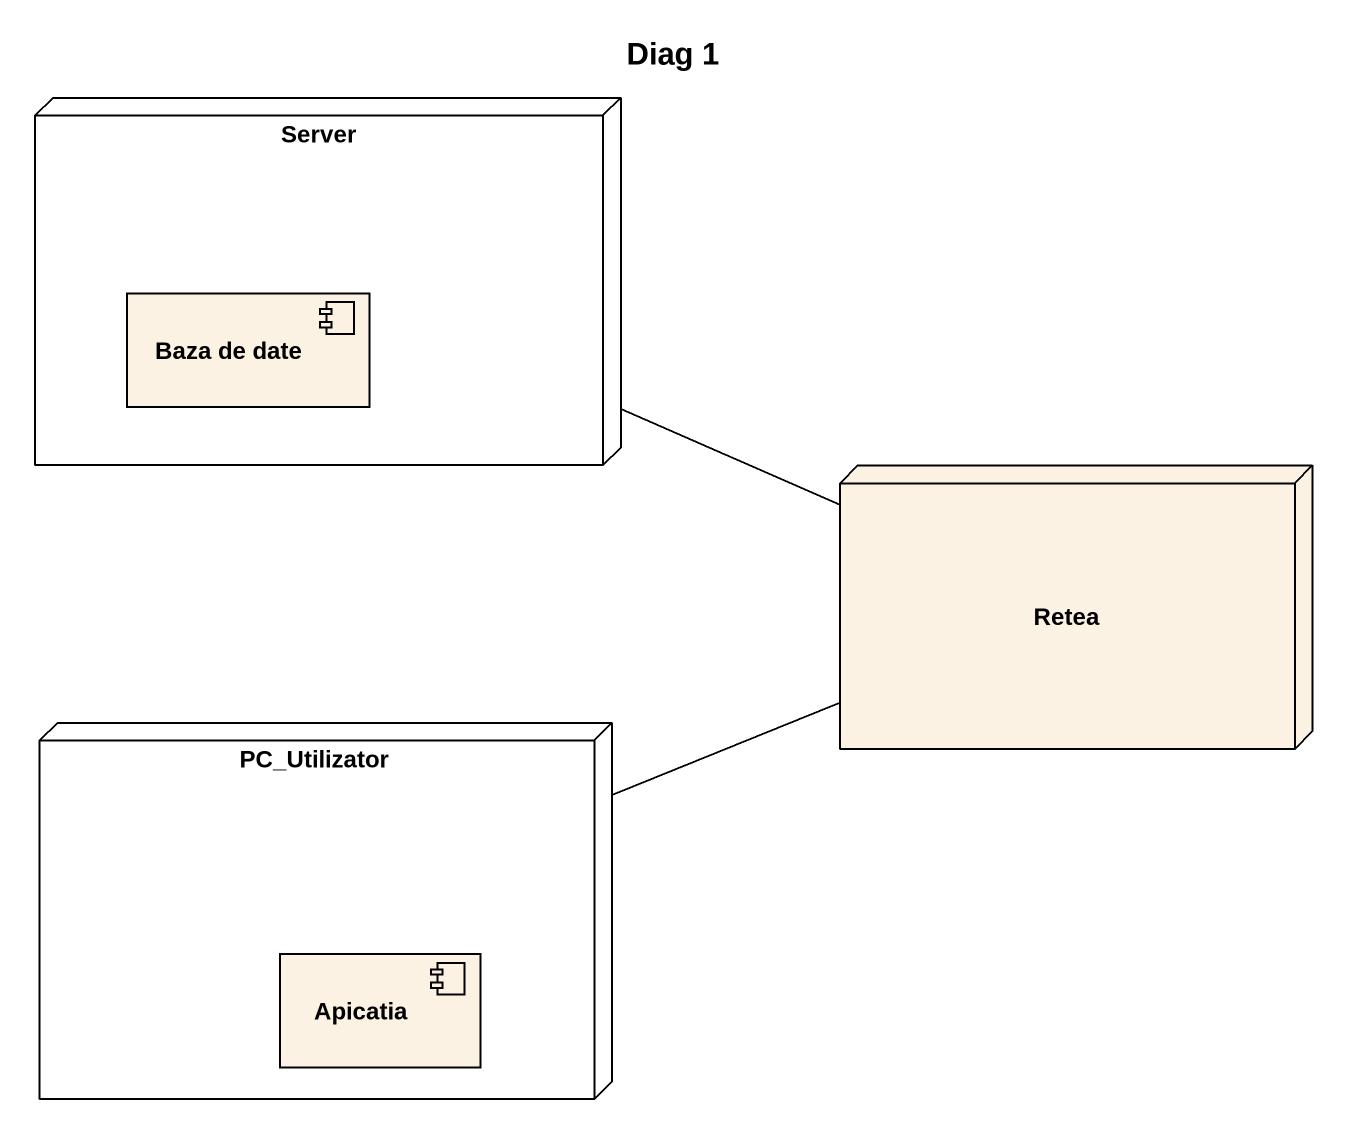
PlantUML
@startuml
title Diag 1
node Server {
  component "Baza de date" as Baza_de_date
}
node Retea
node PC_Utilizator {
  component Apicatia
}
Server -right- Retea
Retea -left- PC_Utilizator
@enduml
